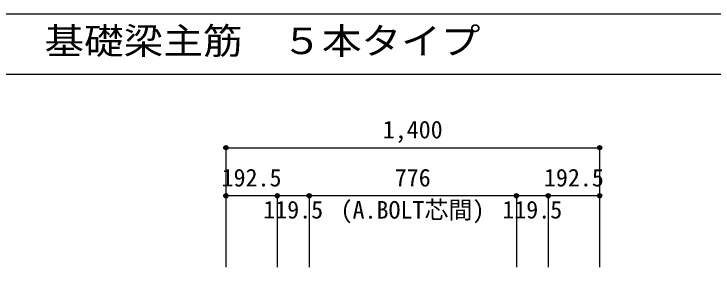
# Model space of a CAD drawing. Units: millimetres at full size, sheet at 1:30. Extents: x -5973 to 5954, y -4195 to 4201.
# Drawn here: x -942 to 1677, y 3253 to 4201 of the extents above; entities that cross this region are included whole.
import ezdxf
from ezdxf.enums import TextEntityAlignment as Align

# ---------------------------------------------------------------- set-up
doc = ezdxf.new("R2010")
doc.units = ezdxf.units.MM
doc.header["$LTSCALE"] = 30
doc.header["$PDMODE"] = 32
doc.header["$PDSIZE"] = 15
for name, color, linetype in [('0-7_文字', 4, 'Continuous'), ('0-D_寸法', 4, 'Continuous'), ('6-7_文字', 7, 'Continuous'), ('F-0_枠', 6, 'Continuous')]:
    doc.layers.add(name, color=color, linetype=linetype)
doc.styles.add('ＭＳ ゴシック', font='')
doc.styles.get('ＭＳ ゴシック').set_extended_font_data('MS Gothic')

msp = doc.modelspace()

# ---------------------------------------------------------------- linework, layer by layer
at = {"layer": '0-D_寸法'}
for p, q in [((-147.56, 3700.34), (-147.56, 3520.34)), ((-147.56, 3700.34), (1252.44, 3700.34)), ((1252.44, 3700.34), (1252.44, 3520.34)), ((-147.56, 3520.34), (-147.56, 3253.3)), ((44.94, 3520.34), (-147.56, 3520.34)), ((-147.56, 3520.34), (-147.56, 3253.3)), ((164.44, 3520.34), (44.94, 3520.34)), ((44.94, 3520.34), (44.94, 3253.3)), ((940.44, 3520.34), (164.44, 3520.34)), ((164.44, 3520.34), (164.44, 3253.3)), ((1059.94, 3520.34), (940.44, 3520.34)), ((940.44, 3520.34), (940.44, 3253.3)), ((1252.44, 3520.34), (1059.94, 3520.34)), ((1059.94, 3520.34), (1059.94, 3253.3)), ((1252.44, 3520.34), (1252.44, 3253.3))]:
    msp.add_line(p, q, dxfattribs=at)
for centre, radius in [((-147.56, 3700.34), 8), ((-147.56, 3700.34), 7.2), ((-147.56, 3700.34), 6.4), ((-147.56, 3700.34), 5.6), ((-147.56, 3700.34), 4.8), ((-147.56, 3700.34), 4), ((-147.56, 3700.34), 3.2), ((-147.56, 3700.34), 2.4), ((-147.56, 3700.34), 1.6), ((-147.56, 3700.34), 0.8), ((1252.44, 3700.34), 8), ((1252.44, 3700.34), 7.2), ((1252.44, 3700.34), 6.4), ((1252.44, 3700.34), 5.6), ((1252.44, 3700.34), 4.8), ((1252.44, 3700.34), 4), ((1252.44, 3700.34), 3.2), ((1252.44, 3700.34), 2.4), ((1252.44, 3700.34), 1.6), ((1252.44, 3700.34), 0.8), ((-147.56, 3520.34), 8), ((-147.56, 3520.34), 7.2), ((-147.56, 3520.34), 6.4), ((-147.56, 3520.34), 5.6), ((-147.56, 3520.34), 4.8), ((-147.56, 3520.34), 4), ((-147.56, 3520.34), 3.2), ((-147.56, 3520.34), 2.4), ((-147.56, 3520.34), 1.6), ((-147.56, 3520.34), 0.8), ((44.94, 3520.34), 8), ((44.94, 3520.34), 7.2), ((44.94, 3520.34), 6.4), ((44.94, 3520.34), 5.6), ((44.94, 3520.34), 4.8), ((44.94, 3520.34), 4), ((44.94, 3520.34), 3.2), ((44.94, 3520.34), 2.4), ((44.94, 3520.34), 1.6), ((44.94, 3520.34), 0.8), ((164.44, 3520.34), 8), ((164.44, 3520.34), 7.2), ((164.44, 3520.34), 6.4), ((164.44, 3520.34), 5.6), ((164.44, 3520.34), 4.8), ((164.44, 3520.34), 4), ((164.44, 3520.34), 3.2), ((164.44, 3520.34), 2.4), ((164.44, 3520.34), 1.6), ((164.44, 3520.34), 0.8), ((940.44, 3520.34), 8), ((940.44, 3520.34), 7.2), ((940.44, 3520.34), 6.4), ((940.44, 3520.34), 5.6), ((940.44, 3520.34), 4.8), ((940.44, 3520.34), 4), ((940.44, 3520.34), 3.2), ((940.44, 3520.34), 2.4), ((940.44, 3520.34), 1.6), ((940.44, 3520.34), 0.8), ((1059.94, 3520.34), 8), ((1059.94, 3520.34), 7.2), ((1059.94, 3520.34), 6.4), ((1059.94, 3520.34), 5.6), ((1059.94, 3520.34), 4.8), ((1059.94, 3520.34), 4), ((1059.94, 3520.34), 3.2), ((1059.94, 3520.34), 2.4), ((1059.94, 3520.34), 1.6), ((1059.94, 3520.34), 0.8), ((1252.44, 3520.34), 8), ((1252.44, 3520.34), 7.2), ((1252.44, 3520.34), 6.4), ((1252.44, 3520.34), 5.6), ((1252.44, 3520.34), 4.8), ((1252.44, 3520.34), 4), ((1252.44, 3520.34), 3.2), ((1252.44, 3520.34), 2.4), ((1252.44, 3520.34), 1.6), ((1252.44, 3520.34), 0.8)]:
    msp.add_circle(centre, radius, dxfattribs=at)
at = {"layer": '0-D_寸法', "color": 7}
for p in [(-147.56, 3700.34), (-147.56, 3700.34), (1252.44, 3700.34), (-147.56, 3520.34), (44.94, 3520.34), (164.44, 3520.34), (940.44, 3520.34), (1059.94, 3520.34), (1252.44, 3520.34)]:
    msp.add_point(p, dxfattribs=at)
at = {"layer": 'F-0_枠'}
msp.add_line((-5972.88, 4201.15), (5954.1, 4201.15), dxfattribs=at)
at = {"layer": 'F-0_枠', "color": 2}
msp.add_line((-5972.88, 3976.15), (3723.6, 3976.15), dxfattribs=at)

# ---------------------------------------------------------------- texts
at = {"layer": '0-7_文字', "style": 'ＭＳ ゴシック'}
msp.add_text('(A.BOLT芯間)', height=65.98, dxfattribs=at).set_placement((281.92, 3414.66), align=Align.BOTTOM_LEFT)
at = {"layer": '0-D_寸法', "style": 'ＭＳ ゴシック'}
for s, p in [('1,400', (439.94, 3715.34)), ('192.5', (-163.81, 3535.34)), ('776', (484.94, 3535.34)), ('192.5', (1043.69, 3535.34)), ('119.5', (-7.81, 3415.34)), ('119.5', (887.69, 3415.34))]:
    msp.add_text(s, height=65.98, dxfattribs=at).set_placement(p, align=Align.BOTTOM_LEFT)
at = {"layer": '6-7_文字', "color": 2, "style": 'ＭＳ ゴシック', "width": 1.1}
msp.add_text('\u3000\u3000基礎梁主筋\u3000５本タイプ', height=98.97, dxfattribs=at).set_placement((-1124.64, 4021.15), align=Align.BOTTOM_LEFT)

doc.saveas('drawing.dxf')
